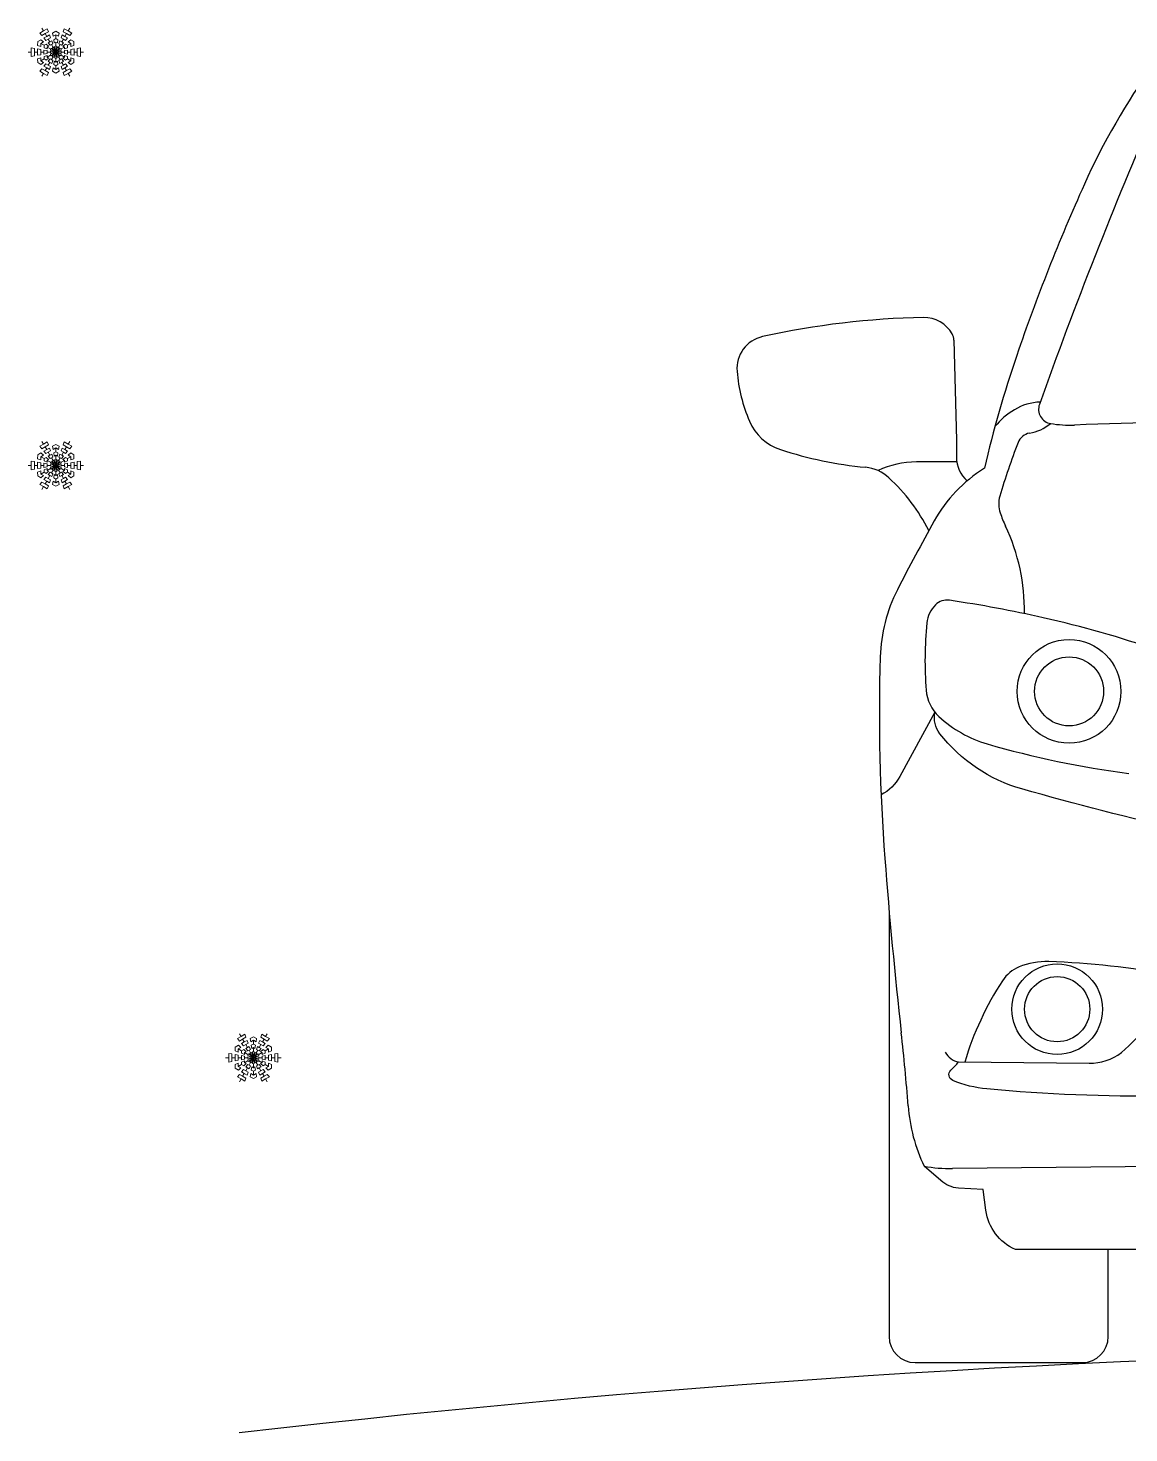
# Model space of a CAD drawing. Header units: millimetres. Extents: x 7 to 784, y -168 to 358.
# Drawn here: x 327.32 to 351.99, y 94.12 to 125.61 of the extents above; entities that cross this region are included whole.
import ezdxf

# ---------------------------------------------------------------- set-up
doc = ezdxf.new("R2010")
doc.units = ezdxf.units.MM
doc.layers.add('SnowBorder', color=145, linetype='Continuous')

msp = doc.modelspace()

# ---------------------------------------------------------------- linework, layer by layer
at = {"color": 0}
for p, q in [((348.07019, 118.61855), (348.1275, 116.37073)), ((348.1275, 116.37073), (348.12755, 115.99385)), ((348.13514, 115.89008), (347.22924, 115.88679)), ((353.48183, 100.0974), (348.04261, 100.04571))]:
    msp.add_line(p, q, dxfattribs=at)
for points in [[(356.9094, 106.90155, -0.02753937), (349.59509, 108.55407, -0.15918708), (347.75532, 109.79388, -0.22278612), (347.64619, 110.27362), (346.85939, 108.8362, -0.14585269), (346.43866, 108.41974)], [(346.61836, 105.83071), (346.61836, 96.27967, 0.41421356), (347.20186, 95.69617), (350.94726, 95.69617, 0.41421356), (351.53076, 96.27967), (351.53076, 98.23112)], [(362.61159, 105.18899), (362.61003, 104.32757, -0.00627363), (358.48475, 104.5115, 0.05663012), (357.61993, 104.46298, 0.11400466), (356.89591, 104.16011, 0.01689855), (356.31863, 103.61274), (354.676, 101.97855, -0.17153921), (354.19452, 101.75008, -0.02269172), (352.79975, 101.66923, -0.02624577), (348.8093, 101.82874, -0.07764713), (348.04344, 102.02219, -0.54240736), (348.00334, 102.24981, 0.03479018), (348.17491, 102.43396)], [(347.87631, 102.65287, 0.21904954), (348.17491, 102.43396), (351.09934, 102.40576, 0.16585275), (351.82672, 102.64606, 0.07935101), (352.98091, 104.03978, 0.16783138), (353.03207, 104.29123, 0.32392843), (352.94827, 104.3797, 0.03802437), (350.19742, 104.68324, 0.1053767), (349.53213, 104.56487, 0.15338426), (349.15882, 104.25647, 0.07090286), (348.31271, 102.43264, 1.34591526)], [(384.27457, 100.09729), (383.89895, 99.77567, -0.1475006), (383.5062, 99.60254), (382.95168, 99.57551), (382.88934, 99.10934, -0.26271278), (382.2262, 98.23112), (376.89786, 98.23112, -0.41421356), (376.70336, 98.42562), (376.70336, 99.02598), (365.83826, 99.02598), (354.97315, 99.02598), (354.97315, 98.42562, -0.41421356), (354.77865, 98.23112), (349.45031, 98.23112, -0.26271278), (348.78717, 99.10934), (348.72483, 99.57551), (348.17031, 99.60254, -0.1475006), (347.77756, 99.77567), (347.40194, 100.09729)]]:
    msp.add_lwpolyline(points, format="xyb", dxfattribs=at)
for centre, radius in [((350.6526, 110.74215), 1.16215), ((350.6526, 110.74215), 0.77355), ((350.38571, 103.61767), 1.01569), ((350.38571, 103.61767), 0.73163)]:
    msp.add_circle(centre, radius, dxfattribs=at)
for centre, radius, start, end in [((365.11122, 115.74981), 15.48273, 144.326167, 155.745235), ((452.9544, 80.47901), 109.31001, 156.6555754, 160.3849526), ((390.8217, 104.16551), 43.68246, 155.745235, 161.159336), ((347.72172, 100.86744), 18.25782, 91.036957, 102.455223), ((347.40434, 118.40196), 0.72044, 29.203454, 91.036957), ((347.77854, 118.61112), 0.29175, 1.460418, 29.203454), ((343.94256, 117.97743), 0.73545, 102.455223, 184.813441), ((374.86566, 109.61003), 26.82311, 161.159336, 166.783894), ((346.78971, 118.21718), 3.59268, 184.813441, 203.277007), ((350.03564, 116.05174), 1.17464, 91.43755, 121.219842), ((350.29239, 117.06569), 0.32344, 160.384953, 260.740028), ((350.32493, 115.57444), 1.73276, 121.219842, 140.325188), ((362.10671, -206.57687), 323.48793, 90.5252102, 92.0073728), ((344.53655, 117.24789), 1.13987, 203.277007, 251.850596), ((349.82405, 116.19802), 0.33752, 100.152142, 158.821633), ((349.57789, 117.57269), 1.05901, 280.152142, 308.721927), ((350.67987, 119.44227), 2.73141, 260.740028, 272.007373), ((363.86377, 110.75847), 15.39417, 158.821633, 163.54938), ((346.93961, 124.57865), 8.85445, 251.850596, 264.492425), ((348.84164, 115.99394), 0.71409, 180.006942, 228.293538), ((346.00352, 114.87044), 0.89879, 47.153659, 84.492425), ((347.23652, 113.88433), 2.00247, 90.208364, 115.589196), ((350.4725, 112.97704), 3.25642, 121.873228, 150.861722), ((343.72567, 112.41457), 4.2484, 27.061978, 47.153659), ((349.69434, 114.94237), 0.61994, 163.54938, 198.864279), ((351.71562, 115.633), 2.75596, 198.864279, 205.436563), ((388.58907, 91.72826), 46.89566, 150.861722, 153.004221), ((345.26831, 112.56655), 4.38344, 358.929013, 25.436563), ((349.95237, 111.41106), 3.53431, 153.004221, 178.262706), ((347.91647, 112.42037), 0.36749, 81.710156, 134.572694), ((344.06268, 85.97075), 27.09639, 77.181552, 81.710156), ((348.12414, 112.20958), 0.66339, 134.572694, 174.339723), ((355.89073, 111.43981), 8.46803, 174.339723, 184.549846), ((344.35365, 87.24955), 25.78491, 71.239727, 77.181552), ((388.91895, 110.22917), 42.51881, 178.262706, 184.361634), ((348.34872, 110.83964), 0.90218, 184.549846, 227.121462), ((349.5696, 112.15445), 2.69641, 227.121462, 253.755572), ((354.66216, 129.63256), 20.90131, 253.755572, 262.664812), ((456.15581, 115.35748), 109.95096, 184.3616344, 186.4058223), ((302.92226, 98.15381), 44.2453, 4.270794, 6.405822), ((350.85679, 101.73346), 3.8227, 184.270794, 205.341577), ((347.98694, 103.35895), 3.31371, 259.83166, 270.962616)]:
    msp.add_arc(centre, radius, start, end, dxfattribs=at)
msp.add_arc((364.87612, -189.89374), 285.90388, 84.4878241, 96.5934455)
at = {"layer": 'SnowBorder', "lineweight": 0}
for p, q in [((327.606, 125.35028), (327.5326, 125.30766)), ((327.66443, 125.54903), (327.58026, 125.50043)), ((327.58026, 125.50043), (327.62651, 125.44631)), ((327.66212, 125.30244), (327.606, 125.35028)), ((327.62651, 125.44631), (327.69943, 125.48841)), ((327.6287, 125.61092), (327.66443, 125.54903)), ((327.6287, 125.61092), (327.66443, 125.54903)), ((327.66443, 125.54903), (327.74861, 125.59763)), ((327.73553, 125.42588), (327.67403, 125.39037)), ((327.67403, 125.39037), (327.71888, 125.33575)), ((327.77235, 125.53051), (327.69943, 125.48841)), ((327.69943, 125.48841), (327.73553, 125.42588)), ((327.69943, 125.48841), (327.73553, 125.42588)), ((327.71888, 125.33575), (327.7704, 125.36549)), ((327.73553, 125.42588), (327.79704, 125.46139)), ((327.74861, 125.59763), (327.77235, 125.53051)), ((327.82192, 125.39524), (327.7704, 125.36549)), ((327.7704, 125.36549), (327.80681, 125.30243)), ((327.7704, 125.36549), (327.80681, 125.30243)), ((327.79704, 125.46139), (327.82192, 125.39524)), ((327.86577, 125.50025), (327.93939, 125.54251)), ((327.87914, 125.42774), (327.86577, 125.50025)), ((327.93939, 125.46252), (327.87914, 125.42774)), ((327.89217, 125.35107), (327.93939, 125.37869)), ((327.9052, 125.27836), (327.89217, 125.35107)), ((328.013, 125.50025), (327.93939, 125.54251)), ((327.93939, 125.37869), (327.93939, 125.46252)), ((327.93939, 125.37869), (327.93939, 125.46252)), ((327.93939, 125.46252), (327.99963, 125.42774)), ((327.98661, 125.35107), (327.93939, 125.37869)), ((327.97358, 125.27836), (327.98661, 125.35107)), ((327.99963, 125.42774), (328.013, 125.50025)), ((328.08173, 125.46139), (328.05685, 125.39524)), ((328.05685, 125.39524), (328.10837, 125.36549)), ((328.10837, 125.36549), (328.07196, 125.30243)), ((328.10837, 125.36549), (328.07196, 125.30243)), ((328.14324, 125.42588), (328.08173, 125.46139)), ((328.13016, 125.59763), (328.10643, 125.53051)), ((328.10643, 125.53051), (328.17934, 125.48841)), ((328.15989, 125.33575), (328.10837, 125.36549)), ((328.21434, 125.54903), (328.13016, 125.59763)), ((328.17934, 125.48841), (328.14324, 125.42588)), ((328.17934, 125.48841), (328.14324, 125.42588)), ((328.14324, 125.42588), (328.20474, 125.39037)), ((328.20474, 125.39037), (328.15989, 125.33575)), ((328.25226, 125.44631), (328.17934, 125.48841)), ((328.25007, 125.61092), (328.21434, 125.54903)), ((328.25007, 125.61092), (328.21434, 125.54903)), ((328.21434, 125.54903), (328.29851, 125.50043)), ((328.21665, 125.30244), (328.27277, 125.35028)), ((328.29851, 125.50043), (328.25226, 125.44631)), ((328.27277, 125.35028), (328.34617, 125.30766)), ((327.31801, 125.0728), (327.38948, 125.0728)), ((327.31801, 125.0728), (327.38948, 125.0728)), ((327.38948, 125.0728), (327.38948, 125.17)), ((327.38948, 125.17), (327.45948, 125.15699)), ((327.38948, 125.0728), (327.38948, 124.9756)), ((327.45948, 125.15699), (327.45948, 125.0728)), ((327.45948, 124.9886), (327.45948, 125.0728)), ((327.45948, 125.0728), (327.53168, 125.0728)), ((327.45948, 125.0728), (327.53168, 125.0728)), ((327.53168, 125.0728), (327.53168, 125.14382)), ((327.53168, 125.14382), (327.60141, 125.13229)), ((327.53168, 125.0728), (327.53168, 125.00178)), ((327.53239, 125.22278), (327.5326, 125.30766)), ((327.60188, 125.19809), (327.53239, 125.22278)), ((327.60141, 125.13229), (327.60141, 125.0728)), ((327.60141, 125.01331), (327.60141, 125.0728)), ((327.60141, 125.0728), (327.67423, 125.0728)), ((327.60141, 125.0728), (327.67423, 125.0728)), ((327.60188, 125.26766), (327.66212, 125.30244)), ((327.67448, 125.22574), (327.60188, 125.26766)), ((327.60188, 125.26766), (327.60188, 125.19809)), ((327.67448, 125.22574), (327.60188, 125.26766)), ((327.67423, 125.0728), (327.67423, 125.11877)), ((327.67423, 125.11877), (327.74412, 125.10723)), ((327.67423, 125.0728), (327.67423, 125.02683)), ((327.67423, 125.02683), (327.74412, 125.03837)), ((327.72201, 125.25283), (327.67448, 125.22574)), ((327.67479, 125.17104), (327.67448, 125.22574)), ((327.74427, 125.14597), (327.67479, 125.17104)), ((327.77846, 125.20519), (327.72201, 125.25283)), ((327.74412, 125.10723), (327.74412, 125.0728)), ((327.74412, 125.03837), (327.74412, 125.0728)), ((327.74412, 125.0728), (327.8166, 125.0728)), ((327.74412, 125.0728), (327.8166, 125.0728)), ((327.74427, 125.18545), (327.77846, 125.20519)), ((327.81698, 125.14347), (327.74427, 125.18545)), ((327.74427, 125.18545), (327.74427, 125.14597)), ((327.81698, 125.14347), (327.74427, 125.18545)), ((327.80681, 125.30243), (327.767, 125.27944)), ((327.767, 125.27944), (327.81193, 125.22469)), ((327.80681, 125.30243), (327.84662, 125.32541)), ((327.81193, 125.22469), (327.84175, 125.24191)), ((327.8166, 125.0728), (327.81647, 125.0942)), ((327.81647, 125.0942), (327.88637, 125.0821)), ((327.8166, 125.0728), (327.81647, 125.0514)), ((327.81647, 125.0514), (327.88637, 125.06349)), ((327.81685, 125.11885), (327.81698, 125.14347)), ((327.88714, 125.09271), (327.81685, 125.11885)), ((327.88714, 125.05288), (327.81685, 125.02675)), ((327.81685, 125.02675), (327.81698, 125.00213)), ((327.83824, 125.15589), (327.81698, 125.14347)), ((327.89602, 125.10808), (327.83824, 125.15589)), ((327.89602, 125.03751), (327.83824, 124.9897)), ((327.87157, 125.25912), (327.84175, 125.24191)), ((327.84175, 125.24191), (327.87799, 125.17914)), ((327.84175, 125.24191), (327.87799, 125.17914)), ((327.84662, 125.32541), (327.87157, 125.25912)), ((327.87799, 125.17914), (327.8594, 125.16855)), ((327.8594, 125.16855), (327.90482, 125.11406)), ((327.8594, 124.97705), (327.90482, 125.03154)), ((327.87799, 125.17914), (327.89646, 125.18995)), ((327.88637, 125.0821), (327.88637, 125.0728)), ((327.88637, 125.06349), (327.88637, 125.0728)), ((327.88637, 125.0728), (327.93939, 125.0728)), ((327.88637, 125.0728), (327.93939, 125.0728)), ((327.88688, 125.10311), (327.89602, 125.10808)), ((327.88688, 125.10311), (327.88714, 125.09271)), ((327.93939, 125.0728), (327.88688, 125.10311)), ((327.93939, 125.0728), (327.88688, 125.10311)), ((327.93939, 125.0728), (327.88688, 125.04248)), ((327.93939, 125.0728), (327.88688, 125.04248)), ((327.88688, 125.04248), (327.88714, 125.05288)), ((327.88688, 125.04248), (327.89602, 125.03751)), ((327.89646, 125.18995), (327.92094, 125.12336)), ((327.90482, 125.11406), (327.91288, 125.11871)), ((327.90482, 125.03154), (327.91288, 125.02689)), ((327.93939, 125.2981), (327.9052, 125.27836)), ((327.92094, 125.12336), (327.91288, 125.11871)), ((327.91288, 125.11871), (327.93939, 125.0728)), ((327.91288, 125.11871), (327.93939, 125.0728)), ((327.91288, 125.02689), (327.93939, 125.0728)), ((327.91288, 125.02689), (327.93939, 125.0728)), ((327.92094, 125.02224), (327.91288, 125.02689)), ((327.918, 125.20194), (327.93939, 125.21414)), ((327.93051, 125.128), (327.918, 125.20194)), ((327.93939, 125.13343), (327.93051, 125.128)), ((327.93939, 125.21414), (327.93939, 125.2981)), ((327.93939, 125.21414), (327.93939, 125.2981)), ((327.93939, 125.2981), (327.97358, 125.27836)), ((327.96077, 125.20194), (327.93939, 125.21414)), ((327.93939, 125.0728), (327.93939, 125.13343)), ((327.93939, 125.13343), (327.94826, 125.128)), ((327.93939, 125.0728), (327.93939, 125.13343)), ((327.96589, 125.11871), (327.93939, 125.0728)), ((327.96589, 125.11871), (327.93939, 125.0728)), ((327.93939, 125.0728), (327.99189, 125.10311)), ((327.93939, 125.0728), (327.99189, 125.10311)), ((327.9924, 125.0728), (327.93939, 125.0728)), ((327.96589, 125.02689), (327.93939, 125.0728)), ((327.93939, 125.0728), (327.93939, 125.01217)), ((327.93939, 125.0728), (327.93939, 125.01217)), ((327.9924, 125.0728), (327.93939, 125.0728)), ((327.93939, 125.0728), (327.99189, 125.04248)), ((327.96589, 125.02689), (327.93939, 125.0728)), ((327.93939, 125.0728), (327.99189, 125.04248)), ((327.94826, 125.128), (327.96077, 125.20194)), ((327.98231, 125.18995), (327.95783, 125.12336)), ((327.95783, 125.12336), (327.96589, 125.11871)), ((327.95783, 125.02224), (327.96589, 125.02689)), ((327.97395, 125.11406), (327.96589, 125.11871)), ((327.97395, 125.03154), (327.96589, 125.02689)), ((328.01937, 125.16855), (327.97395, 125.11406)), ((328.01937, 124.97705), (327.97395, 125.03154)), ((328.00078, 125.17914), (327.98231, 125.18995)), ((327.98275, 125.10808), (328.04053, 125.15589)), ((327.99189, 125.10311), (327.98275, 125.10808)), ((327.99189, 125.04248), (327.98275, 125.03751)), ((327.98275, 125.03751), (328.04053, 124.9897)), ((327.99163, 125.09271), (328.06192, 125.11885)), ((327.99189, 125.10311), (327.99163, 125.09271)), ((327.99189, 125.04248), (327.99163, 125.05288)), ((327.99163, 125.05288), (328.06192, 125.02675)), ((328.0623, 125.0942), (327.9924, 125.0821)), ((327.9924, 125.0821), (327.9924, 125.0728)), ((327.9924, 125.06349), (327.9924, 125.0728)), ((328.0623, 125.0514), (327.9924, 125.06349)), ((328.03702, 125.24191), (328.00078, 125.17914)), ((328.03702, 125.24191), (328.00078, 125.17914)), ((328.00078, 125.17914), (328.01937, 125.16855)), ((328.03215, 125.32541), (328.0072, 125.25912)), ((328.0072, 125.25912), (328.03702, 125.24191)), ((328.07196, 125.30243), (328.03215, 125.32541)), ((328.06684, 125.22469), (328.03702, 125.24191)), ((328.04053, 125.15589), (328.06179, 125.14347)), ((328.06179, 125.14347), (328.1345, 125.18545)), ((328.06179, 125.14347), (328.1345, 125.18545)), ((328.06192, 125.11885), (328.06179, 125.14347)), ((328.06192, 125.02675), (328.06179, 125.00213)), ((328.06218, 125.0728), (328.0623, 125.0942)), ((328.13465, 125.0728), (328.06218, 125.0728)), ((328.13465, 125.0728), (328.06218, 125.0728)), ((328.06218, 125.0728), (328.0623, 125.0514)), ((328.11177, 125.27944), (328.06684, 125.22469)), ((328.07196, 125.30243), (328.11177, 125.27944)), ((328.10031, 125.20519), (328.15676, 125.25283)), ((328.1345, 125.18545), (328.10031, 125.20519)), ((328.1345, 125.18545), (328.1345, 125.14597)), ((328.1345, 125.14597), (328.20398, 125.17104)), ((328.20454, 125.11877), (328.13465, 125.10723)), ((328.13465, 125.10723), (328.13465, 125.0728)), ((328.13465, 125.03837), (328.13465, 125.0728)), ((328.20454, 125.02683), (328.13465, 125.03837)), ((328.15676, 125.25283), (328.20429, 125.22574)), ((328.20398, 125.17104), (328.20429, 125.22574)), ((328.20429, 125.22574), (328.27689, 125.26766)), ((328.20429, 125.22574), (328.27689, 125.26766)), ((328.20454, 125.0728), (328.20454, 125.11877)), ((328.27736, 125.0728), (328.20454, 125.0728)), ((328.27736, 125.0728), (328.20454, 125.0728)), ((328.20454, 125.0728), (328.20454, 125.02683)), ((328.27689, 125.26766), (328.21665, 125.30244)), ((328.27689, 125.26766), (328.27689, 125.19809)), ((328.27689, 125.19809), (328.34638, 125.22278)), ((328.34709, 125.14382), (328.27736, 125.13229)), ((328.27736, 125.13229), (328.27736, 125.0728)), ((328.27736, 125.01331), (328.27736, 125.0728)), ((328.34638, 125.22278), (328.34617, 125.30766)), ((328.34709, 125.0728), (328.34709, 125.14382)), ((328.4193, 125.0728), (328.34709, 125.0728)), ((328.4193, 125.0728), (328.34709, 125.0728)), ((328.34709, 125.0728), (328.34709, 125.00178)), ((328.48929, 125.17), (328.4193, 125.15699)), ((328.4193, 125.15699), (328.4193, 125.0728)), ((328.4193, 124.9886), (328.4193, 125.0728)), ((328.48929, 125.0728), (328.48929, 125.17)), ((328.56076, 125.0728), (328.48929, 125.0728)), ((328.56076, 125.0728), (328.48929, 125.0728)), ((328.48929, 125.0728), (328.48929, 124.9756)), ((327.38948, 124.9756), (327.45948, 124.9886)), ((327.53168, 125.00178), (327.60141, 125.01331)), ((327.60188, 124.9475), (327.53239, 124.92282)), ((327.53239, 124.92282), (327.5326, 124.83794)), ((327.606, 124.79532), (327.5326, 124.83794)), ((327.60188, 124.87794), (327.60188, 124.9475)), ((327.67448, 124.91985), (327.60188, 124.87794)), ((327.67448, 124.91985), (327.60188, 124.87794)), ((327.60188, 124.87794), (327.66212, 124.84316)), ((327.66212, 124.84316), (327.606, 124.79532)), ((327.67403, 124.75523), (327.71888, 124.80985)), ((327.73553, 124.71972), (327.67403, 124.75523)), ((327.67479, 124.97456), (327.67448, 124.91985)), ((327.72201, 124.89277), (327.67448, 124.91985)), ((327.74427, 124.99963), (327.67479, 124.97456)), ((327.69943, 124.65718), (327.73553, 124.71972)), ((327.69943, 124.65718), (327.73553, 124.71972)), ((327.71888, 124.80985), (327.7704, 124.7801)), ((327.77846, 124.94041), (327.72201, 124.89277)), ((327.73553, 124.71972), (327.79704, 124.68421)), ((327.81698, 125.00213), (327.74427, 124.96015)), ((327.81698, 125.00213), (327.74427, 124.96015)), ((327.74427, 124.96015), (327.74427, 124.99963)), ((327.74427, 124.96015), (327.77846, 124.94041)), ((327.767, 124.86615), (327.81193, 124.92091)), ((327.80681, 124.84317), (327.767, 124.86615)), ((327.7704, 124.7801), (327.80681, 124.84317)), ((327.7704, 124.7801), (327.80681, 124.84317)), ((327.82192, 124.75036), (327.7704, 124.7801)), ((327.79704, 124.68421), (327.82192, 124.75036)), ((327.80681, 124.84317), (327.84662, 124.82018)), ((327.81193, 124.92091), (327.84175, 124.90369)), ((327.83824, 124.9897), (327.81698, 125.00213)), ((327.84175, 124.90369), (327.87799, 124.96646)), ((327.84175, 124.90369), (327.87799, 124.96646)), ((327.87157, 124.88648), (327.84175, 124.90369)), ((327.84662, 124.82018), (327.87157, 124.88648)), ((327.87799, 124.96646), (327.8594, 124.97705)), ((327.87914, 124.71786), (327.86577, 124.64534)), ((327.87799, 124.96646), (327.89646, 124.95565)), ((327.93939, 124.68308), (327.87914, 124.71786)), ((327.9052, 124.86724), (327.89217, 124.79453)), ((327.89217, 124.79453), (327.93939, 124.76691)), ((327.89646, 124.95565), (327.92094, 125.02224)), ((327.93939, 124.8475), (327.9052, 124.86724)), ((327.93051, 125.0176), (327.918, 124.94365)), ((327.918, 124.94365), (327.93939, 124.93146)), ((327.93939, 125.01217), (327.93051, 125.0176)), ((327.93939, 125.01217), (327.94826, 125.0176)), ((327.96077, 124.94365), (327.93939, 124.93146)), ((327.93939, 124.93146), (327.93939, 124.8475)), ((327.93939, 124.93146), (327.93939, 124.8475)), ((327.93939, 124.8475), (327.97358, 124.86724)), ((327.98661, 124.79453), (327.93939, 124.76691)), ((327.93939, 124.76691), (327.93939, 124.68308)), ((327.93939, 124.76691), (327.93939, 124.68308)), ((327.93939, 124.68308), (327.99963, 124.71786)), ((327.94826, 125.0176), (327.96077, 124.94365)), ((327.98231, 124.95565), (327.95783, 125.02224)), ((327.97358, 124.86724), (327.98661, 124.79453)), ((328.00078, 124.96646), (327.98231, 124.95565)), ((327.99963, 124.71786), (328.013, 124.64534)), ((328.00078, 124.96646), (328.01937, 124.97705)), ((328.03702, 124.90369), (328.00078, 124.96646)), ((328.03702, 124.90369), (328.00078, 124.96646)), ((328.0072, 124.88648), (328.03702, 124.90369)), ((328.03215, 124.82018), (328.0072, 124.88648)), ((328.07196, 124.84317), (328.03215, 124.82018)), ((328.06684, 124.92091), (328.03702, 124.90369)), ((328.04053, 124.9897), (328.06179, 125.00213)), ((328.05685, 124.75036), (328.10837, 124.7801)), ((328.08173, 124.68421), (328.05685, 124.75036)), ((328.06179, 125.00213), (328.1345, 124.96015)), ((328.06179, 125.00213), (328.1345, 124.96015)), ((328.11177, 124.86615), (328.06684, 124.92091)), ((328.07196, 124.84317), (328.11177, 124.86615)), ((328.10837, 124.7801), (328.07196, 124.84317)), ((328.10837, 124.7801), (328.07196, 124.84317)), ((328.14324, 124.71972), (328.08173, 124.68421)), ((328.1345, 124.96015), (328.10031, 124.94041)), ((328.10031, 124.94041), (328.15676, 124.89277)), ((328.15989, 124.80985), (328.10837, 124.7801)), ((328.1345, 124.96015), (328.1345, 124.99963)), ((328.1345, 124.99963), (328.20398, 124.97456)), ((328.14324, 124.71972), (328.20474, 124.75523)), ((328.17934, 124.65718), (328.14324, 124.71972)), ((328.17934, 124.65718), (328.14324, 124.71972)), ((328.15676, 124.89277), (328.20429, 124.91985)), ((328.20474, 124.75523), (328.15989, 124.80985)), ((328.20398, 124.97456), (328.20429, 124.91985)), ((328.20429, 124.91985), (328.27689, 124.87794)), ((328.20429, 124.91985), (328.27689, 124.87794)), ((328.27689, 124.87794), (328.21665, 124.84316)), ((328.21665, 124.84316), (328.27277, 124.79532)), ((328.27277, 124.79532), (328.34617, 124.83794)), ((328.27689, 124.87794), (328.27689, 124.9475)), ((328.27689, 124.9475), (328.34638, 124.92282)), ((328.34709, 125.00178), (328.27736, 125.01331)), ((328.34638, 124.92282), (328.34617, 124.83794)), ((328.48929, 124.9756), (328.4193, 124.9886)), ((327.58026, 124.64517), (327.62651, 124.69928)), ((327.66443, 124.59657), (327.58026, 124.64517)), ((327.62651, 124.69928), (327.69943, 124.65718)), ((327.6287, 124.53467), (327.66443, 124.59657)), ((327.6287, 124.53467), (327.66443, 124.59657)), ((327.66443, 124.59657), (327.74861, 124.54797)), ((327.77235, 124.61509), (327.69943, 124.65718)), ((327.74861, 124.54797), (327.77235, 124.61509)), ((327.86577, 124.64534), (327.93939, 124.60308)), ((328.013, 124.64534), (327.93939, 124.60308)), ((328.10643, 124.61509), (328.17934, 124.65718)), ((328.13016, 124.54797), (328.10643, 124.61509)), ((328.21434, 124.59657), (328.13016, 124.54797)), ((328.25226, 124.69928), (328.17934, 124.65718)), ((328.21434, 124.59657), (328.29851, 124.64517)), ((328.25007, 124.53467), (328.21434, 124.59657)), ((328.25007, 124.53467), (328.21434, 124.59657)), ((328.29851, 124.64517), (328.25226, 124.69928)), ((327.66443, 116.2846), (327.58026, 116.236)), ((327.58026, 116.236), (327.62651, 116.18188)), ((327.62651, 116.18188), (327.69943, 116.22398)), ((327.6287, 116.34649), (327.66443, 116.2846)), ((327.6287, 116.34649), (327.66443, 116.2846)), ((327.66443, 116.2846), (327.74861, 116.3332)), ((327.77235, 116.26608), (327.69943, 116.22398)), ((327.69943, 116.22398), (327.73553, 116.16145)), ((327.69943, 116.22398), (327.73553, 116.16145)), ((327.74861, 116.3332), (327.77235, 116.26608)), ((327.86577, 116.23582), (327.93939, 116.27808)), ((327.87914, 116.16331), (327.86577, 116.23582)), ((328.013, 116.23582), (327.93939, 116.27808)), ((327.99963, 116.16331), (328.013, 116.23582)), ((328.13016, 116.3332), (328.10643, 116.26608)), ((328.10643, 116.26608), (328.17934, 116.22398)), ((328.21434, 116.2846), (328.13016, 116.3332)), ((328.17934, 116.22398), (328.14324, 116.16145)), ((328.17934, 116.22398), (328.14324, 116.16145)), ((328.25226, 116.18188), (328.17934, 116.22398)), ((328.25007, 116.34649), (328.21434, 116.2846)), ((328.25007, 116.34649), (328.21434, 116.2846)), ((328.21434, 116.2846), (328.29851, 116.236)), ((328.29851, 116.236), (328.25226, 116.18188)), ((327.38948, 115.80837), (327.38948, 115.90557)), ((327.38948, 115.90557), (327.45948, 115.89256)), ((327.45948, 115.89256), (327.45948, 115.80837)), ((327.53239, 115.95835), (327.5326, 116.04323)), ((327.60188, 115.93366), (327.53239, 115.95835)), ((327.606, 116.08584), (327.5326, 116.04323)), ((327.60188, 116.00323), (327.66212, 116.03801)), ((327.67448, 115.96131), (327.60188, 116.00323)), ((327.60188, 116.00323), (327.60188, 115.93366)), ((327.67448, 115.96131), (327.60188, 116.00323)), ((327.66212, 116.03801), (327.606, 116.08584)), ((327.73553, 116.16145), (327.67403, 116.12594)), ((327.67403, 116.12594), (327.71888, 116.07132)), ((327.72201, 115.9884), (327.67448, 115.96131)), ((327.67479, 115.90661), (327.67448, 115.96131)), ((327.74427, 115.88154), (327.67479, 115.90661)), ((327.71888, 116.07132), (327.7704, 116.10106)), ((327.77846, 115.94076), (327.72201, 115.9884)), ((327.73553, 116.16145), (327.79704, 116.19696)), ((327.74427, 115.92102), (327.77846, 115.94076)), ((327.81698, 115.87904), (327.74427, 115.92102)), ((327.74427, 115.92102), (327.74427, 115.88154)), ((327.81698, 115.87904), (327.74427, 115.92102)), ((327.80681, 116.038), (327.767, 116.01501)), ((327.767, 116.01501), (327.81193, 115.96026)), ((327.82192, 116.13081), (327.7704, 116.10106)), ((327.7704, 116.10106), (327.80681, 116.038)), ((327.7704, 116.10106), (327.80681, 116.038)), ((327.79704, 116.19696), (327.82192, 116.13081)), ((327.80681, 116.038), (327.84662, 116.06098)), ((327.81193, 115.96026), (327.84175, 115.97747)), ((327.83824, 115.89146), (327.81698, 115.87904)), ((327.89602, 115.84365), (327.83824, 115.89146)), ((327.87157, 115.99469), (327.84175, 115.97747)), ((327.84175, 115.97747), (327.87799, 115.91471)), ((327.84175, 115.97747), (327.87799, 115.91471)), ((327.84662, 116.06098), (327.87157, 115.99469)), ((327.87799, 115.91471), (327.8594, 115.90412)), ((327.8594, 115.90412), (327.90482, 115.84962)), ((327.87799, 115.91471), (327.89646, 115.92551)), ((327.93939, 116.19809), (327.87914, 116.16331)), ((327.89217, 116.08664), (327.93939, 116.11426)), ((327.9052, 116.01393), (327.89217, 116.08664)), ((327.89646, 115.92551), (327.92094, 115.85893)), ((327.93939, 116.03366), (327.9052, 116.01393)), ((327.918, 115.93751), (327.93939, 115.94971)), ((327.93051, 115.86357), (327.918, 115.93751)), ((327.93939, 116.11426), (327.93939, 116.19809)), ((327.93939, 116.11426), (327.93939, 116.19809)), ((327.93939, 116.19809), (327.99963, 116.16331)), ((327.98661, 116.08664), (327.93939, 116.11426)), ((327.93939, 115.94971), (327.93939, 116.03366)), ((327.93939, 115.94971), (327.93939, 116.03366)), ((327.93939, 116.03366), (327.97358, 116.01393)), ((327.96077, 115.93751), (327.93939, 115.94971)), ((327.94826, 115.86357), (327.96077, 115.93751)), ((327.98231, 115.92551), (327.95783, 115.85893)), ((327.97358, 116.01393), (327.98661, 116.08664)), ((328.01937, 115.90412), (327.97395, 115.84962)), ((328.00078, 115.91471), (327.98231, 115.92551)), ((327.98275, 115.84365), (328.04053, 115.89146)), ((328.03702, 115.97747), (328.00078, 115.91471)), ((328.03702, 115.97747), (328.00078, 115.91471)), ((328.00078, 115.91471), (328.01937, 115.90412)), ((328.03215, 116.06098), (328.0072, 115.99469)), ((328.0072, 115.99469), (328.03702, 115.97747)), ((328.07196, 116.038), (328.03215, 116.06098)), ((328.06684, 115.96026), (328.03702, 115.97747)), ((328.04053, 115.89146), (328.06179, 115.87904)), ((328.08173, 116.19696), (328.05685, 116.13081)), ((328.05685, 116.13081), (328.10837, 116.10106)), ((328.06179, 115.87904), (328.1345, 115.92102)), ((328.06179, 115.87904), (328.1345, 115.92102)), ((328.11177, 116.01501), (328.06684, 115.96026)), ((328.10837, 116.10106), (328.07196, 116.038)), ((328.10837, 116.10106), (328.07196, 116.038)), ((328.07196, 116.038), (328.11177, 116.01501)), ((328.14324, 116.16145), (328.08173, 116.19696)), ((328.10031, 115.94076), (328.15676, 115.9884)), ((328.1345, 115.92102), (328.10031, 115.94076)), ((328.15989, 116.07132), (328.10837, 116.10106)), ((328.1345, 115.92102), (328.1345, 115.88154)), ((328.1345, 115.88154), (328.20398, 115.90661)), ((328.14324, 116.16145), (328.20474, 116.12594)), ((328.15676, 115.9884), (328.20429, 115.96131)), ((328.20474, 116.12594), (328.15989, 116.07132)), ((328.20398, 115.90661), (328.20429, 115.96131)), ((328.20429, 115.96131), (328.27689, 116.00323)), ((328.20429, 115.96131), (328.27689, 116.00323)), ((328.21665, 116.03801), (328.27277, 116.08584)), ((328.27689, 116.00323), (328.21665, 116.03801)), ((328.27277, 116.08584), (328.34617, 116.04323)), ((328.27689, 116.00323), (328.27689, 115.93366)), ((328.27689, 115.93366), (328.34638, 115.95835)), ((328.34638, 115.95835), (328.34617, 116.04323)), ((328.48929, 115.90557), (328.4193, 115.89256)), ((328.4193, 115.89256), (328.4193, 115.80837)), ((328.48929, 115.80837), (328.48929, 115.90557)), ((327.31801, 115.80837), (327.38948, 115.80837)), ((327.31801, 115.80837), (327.38948, 115.80837)), ((327.38948, 115.80837), (327.38948, 115.71117)), ((327.38948, 115.71117), (327.45948, 115.72417)), ((327.45948, 115.72417), (327.45948, 115.80837)), ((327.45948, 115.80837), (327.53168, 115.80837)), ((327.45948, 115.80837), (327.53168, 115.80837)), ((327.53168, 115.80837), (327.53168, 115.87939)), ((327.53168, 115.87939), (327.60141, 115.86786)), ((327.53168, 115.80837), (327.53168, 115.73735)), ((327.53168, 115.73735), (327.60141, 115.74888)), ((327.60188, 115.68307), (327.53239, 115.65839)), ((327.53239, 115.65839), (327.5326, 115.57351)), ((327.60141, 115.86786), (327.60141, 115.80837)), ((327.60141, 115.74888), (327.60141, 115.80837)), ((327.60141, 115.80837), (327.67423, 115.80837)), ((327.60141, 115.80837), (327.67423, 115.80837)), ((327.60188, 115.61351), (327.60188, 115.68307)), ((327.67448, 115.65542), (327.60188, 115.61351)), ((327.67448, 115.65542), (327.60188, 115.61351)), ((327.60188, 115.61351), (327.66212, 115.57872)), ((327.66212, 115.57872), (327.606, 115.53089)), ((327.67423, 115.80837), (327.67423, 115.85434)), ((327.67423, 115.85434), (327.74412, 115.8428)), ((327.67423, 115.80837), (327.67423, 115.7624)), ((327.67423, 115.7624), (327.74412, 115.77394)), ((327.67479, 115.71013), (327.67448, 115.65542)), ((327.72201, 115.62834), (327.67448, 115.65542)), ((327.74427, 115.7352), (327.67479, 115.71013)), ((327.77846, 115.67598), (327.72201, 115.62834)), ((327.74412, 115.8428), (327.74412, 115.80837)), ((327.74412, 115.77394), (327.74412, 115.80837)), ((327.74412, 115.80837), (327.8166, 115.80837)), ((327.74412, 115.80837), (327.8166, 115.80837)), ((327.81698, 115.7377), (327.74427, 115.69572)), ((327.81698, 115.7377), (327.74427, 115.69572)), ((327.74427, 115.69572), (327.74427, 115.7352)), ((327.74427, 115.69572), (327.77846, 115.67598)), ((327.767, 115.60172), (327.81193, 115.65648)), ((327.80681, 115.57874), (327.767, 115.60172)), ((327.7704, 115.51567), (327.80681, 115.57874)), ((327.7704, 115.51567), (327.80681, 115.57874)), ((327.80681, 115.57874), (327.84662, 115.55575)), ((327.81193, 115.65648), (327.84175, 115.63926)), ((327.8166, 115.80837), (327.81647, 115.82977)), ((327.81647, 115.82977), (327.88637, 115.81767)), ((327.8166, 115.80837), (327.81647, 115.78697)), ((327.81647, 115.78697), (327.88637, 115.79906)), ((327.81685, 115.85442), (327.81698, 115.87904)), ((327.88714, 115.82828), (327.81685, 115.85442)), ((327.88714, 115.78845), (327.81685, 115.76232)), ((327.81685, 115.76232), (327.81698, 115.7377)), ((327.83824, 115.72527), (327.81698, 115.7377)), ((327.89602, 115.77308), (327.83824, 115.72527)), ((327.84175, 115.63926), (327.87799, 115.70203)), ((327.84175, 115.63926), (327.87799, 115.70203)), ((327.87157, 115.62204), (327.84175, 115.63926)), ((327.84662, 115.55575), (327.87157, 115.62204)), ((327.8594, 115.71262), (327.90482, 115.76711)), ((327.87799, 115.70203), (327.8594, 115.71262)), ((327.87799, 115.70203), (327.89646, 115.69122)), ((327.88637, 115.81767), (327.88637, 115.80837)), ((327.88637, 115.79906), (327.88637, 115.80837)), ((327.88637, 115.80837), (327.93939, 115.80837)), ((327.88637, 115.80837), (327.93939, 115.80837)), ((327.88688, 115.83868), (327.89602, 115.84365)), ((327.88688, 115.83868), (327.88714, 115.82828)), ((327.93939, 115.80837), (327.88688, 115.83868)), ((327.93939, 115.80837), (327.88688, 115.83868)), ((327.93939, 115.80837), (327.88688, 115.77805)), ((327.93939, 115.80837), (327.88688, 115.77805)), ((327.88688, 115.77805), (327.88714, 115.78845)), ((327.88688, 115.77805), (327.89602, 115.77308)), ((327.9052, 115.60281), (327.89217, 115.5301)), ((327.89646, 115.69122), (327.92094, 115.7578)), ((327.90482, 115.84962), (327.91288, 115.85428)), ((327.90482, 115.76711), (327.91288, 115.76246)), ((327.93939, 115.58307), (327.9052, 115.60281)), ((327.92094, 115.85893), (327.91288, 115.85428)), ((327.91288, 115.85428), (327.93939, 115.80837)), ((327.91288, 115.85428), (327.93939, 115.80837)), ((327.91288, 115.76246), (327.93939, 115.80837)), ((327.91288, 115.76246), (327.93939, 115.80837)), ((327.92094, 115.7578), (327.91288, 115.76246)), ((327.93051, 115.75317), (327.918, 115.67922)), ((327.918, 115.67922), (327.93939, 115.66703)), ((327.93939, 115.86899), (327.93051, 115.86357)), ((327.93939, 115.74774), (327.93051, 115.75317)), ((327.93939, 115.80837), (327.93939, 115.86899)), ((327.93939, 115.86899), (327.94826, 115.86357)), ((327.93939, 115.80837), (327.93939, 115.86899)), ((327.96589, 115.85428), (327.93939, 115.80837)), ((327.96589, 115.85428), (327.93939, 115.80837)), ((327.93939, 115.80837), (327.99189, 115.83868)), ((327.93939, 115.80837), (327.99189, 115.83868)), ((327.9924, 115.80837), (327.93939, 115.80837)), ((327.96589, 115.76246), (327.93939, 115.80837)), ((327.93939, 115.80837), (327.93939, 115.74774)), ((327.93939, 115.80837), (327.93939, 115.74774)), ((327.9924, 115.80837), (327.93939, 115.80837)), ((327.93939, 115.80837), (327.99189, 115.77805)), ((327.96589, 115.76246), (327.93939, 115.80837)), ((327.93939, 115.80837), (327.99189, 115.77805)), ((327.93939, 115.74774), (327.94826, 115.75317)), ((327.96077, 115.67922), (327.93939, 115.66703)), ((327.93939, 115.66703), (327.93939, 115.58307)), ((327.93939, 115.66703), (327.93939, 115.58307)), ((327.93939, 115.58307), (327.97358, 115.60281)), ((327.94826, 115.75317), (327.96077, 115.67922)), ((327.95783, 115.85893), (327.96589, 115.85428)), ((327.95783, 115.7578), (327.96589, 115.76246)), ((327.98231, 115.69122), (327.95783, 115.7578)), ((327.97395, 115.84962), (327.96589, 115.85428)), ((327.97395, 115.76711), (327.96589, 115.76246)), ((327.97358, 115.60281), (327.98661, 115.5301)), ((328.01937, 115.71262), (327.97395, 115.76711)), ((328.00078, 115.70203), (327.98231, 115.69122)), ((327.99189, 115.83868), (327.98275, 115.84365)), ((327.99189, 115.77805), (327.98275, 115.77308)), ((327.98275, 115.77308), (328.04053, 115.72527)), ((327.99163, 115.82828), (328.06192, 115.85442)), ((327.99189, 115.83868), (327.99163, 115.82828)), ((327.99189, 115.77805), (327.99163, 115.78845)), ((327.99163, 115.78845), (328.06192, 115.76232)), ((328.0623, 115.82977), (327.9924, 115.81767)), ((327.9924, 115.81767), (327.9924, 115.80837)), ((327.9924, 115.79906), (327.9924, 115.80837)), ((328.0623, 115.78697), (327.9924, 115.79906)), ((328.00078, 115.70203), (328.01937, 115.71262)), ((328.03702, 115.63926), (328.00078, 115.70203)), ((328.03702, 115.63926), (328.00078, 115.70203)), ((328.0072, 115.62204), (328.03702, 115.63926)), ((328.03215, 115.55575), (328.0072, 115.62204)), ((328.07196, 115.57874), (328.03215, 115.55575)), ((328.06684, 115.65648), (328.03702, 115.63926)), ((328.04053, 115.72527), (328.06179, 115.7377)), ((328.06192, 115.85442), (328.06179, 115.87904)), ((328.06192, 115.76232), (328.06179, 115.7377)), ((328.06179, 115.7377), (328.1345, 115.69572)), ((328.06179, 115.7377), (328.1345, 115.69572)), ((328.06218, 115.80837), (328.0623, 115.82977)), ((328.13465, 115.80837), (328.06218, 115.80837)), ((328.13465, 115.80837), (328.06218, 115.80837)), ((328.06218, 115.80837), (328.0623, 115.78697)), ((328.11177, 115.60172), (328.06684, 115.65648)), ((328.07196, 115.57874), (328.11177, 115.60172)), ((328.10837, 115.51567), (328.07196, 115.57874)), ((328.10837, 115.51567), (328.07196, 115.57874)), ((328.1345, 115.69572), (328.10031, 115.67598)), ((328.10031, 115.67598), (328.15676, 115.62834)), ((328.1345, 115.69572), (328.1345, 115.7352)), ((328.1345, 115.7352), (328.20398, 115.71013)), ((328.20454, 115.85434), (328.13465, 115.8428)), ((328.13465, 115.8428), (328.13465, 115.80837)), ((328.13465, 115.77394), (328.13465, 115.80837)), ((328.20454, 115.7624), (328.13465, 115.77394)), ((328.15676, 115.62834), (328.20429, 115.65542)), ((328.20398, 115.71013), (328.20429, 115.65542)), ((328.20429, 115.65542), (328.27689, 115.61351)), ((328.20429, 115.65542), (328.27689, 115.61351)), ((328.20454, 115.80837), (328.20454, 115.85434)), ((328.27736, 115.80837), (328.20454, 115.80837)), ((328.27736, 115.80837), (328.20454, 115.80837)), ((328.20454, 115.80837), (328.20454, 115.7624)), ((328.27689, 115.61351), (328.21665, 115.57872)), ((328.21665, 115.57872), (328.27277, 115.53089)), ((328.27689, 115.61351), (328.27689, 115.68307)), ((328.27689, 115.68307), (328.34638, 115.65839)), ((328.34709, 115.87939), (328.27736, 115.86786)), ((328.27736, 115.86786), (328.27736, 115.80837)), ((328.27736, 115.74888), (328.27736, 115.80837)), ((328.34709, 115.73735), (328.27736, 115.74888)), ((328.34638, 115.65839), (328.34617, 115.57351)), ((328.34709, 115.80837), (328.34709, 115.87939)), ((328.4193, 115.80837), (328.34709, 115.80837)), ((328.4193, 115.80837), (328.34709, 115.80837)), ((328.34709, 115.80837), (328.34709, 115.73735)), ((328.4193, 115.72417), (328.4193, 115.80837)), ((328.48929, 115.71117), (328.4193, 115.72417)), ((328.56076, 115.80837), (328.48929, 115.80837)), ((328.56076, 115.80837), (328.48929, 115.80837)), ((328.48929, 115.80837), (328.48929, 115.71117)), ((327.606, 115.53089), (327.5326, 115.57351)), ((327.58026, 115.38074), (327.62651, 115.43485)), ((327.66443, 115.33214), (327.58026, 115.38074)), ((327.62651, 115.43485), (327.69943, 115.39275)), ((327.6287, 115.27024), (327.66443, 115.33214)), ((327.6287, 115.27024), (327.66443, 115.33214)), ((327.66443, 115.33214), (327.74861, 115.28354)), ((327.67403, 115.4908), (327.71888, 115.54542)), ((327.73553, 115.45529), (327.67403, 115.4908)), ((327.69943, 115.39275), (327.73553, 115.45529)), ((327.69943, 115.39275), (327.73553, 115.45529)), ((327.77235, 115.35066), (327.69943, 115.39275)), ((327.71888, 115.54542), (327.7704, 115.51567)), ((327.73553, 115.45529), (327.79704, 115.41978)), ((327.74861, 115.28354), (327.77235, 115.35066)), ((327.82192, 115.48593), (327.7704, 115.51567)), ((327.79704, 115.41978), (327.82192, 115.48593)), ((327.87914, 115.45343), (327.86577, 115.38091)), ((327.86577, 115.38091), (327.93939, 115.33865)), ((327.93939, 115.41865), (327.87914, 115.45343)), ((327.89217, 115.5301), (327.93939, 115.50248)), ((327.98661, 115.5301), (327.93939, 115.50248)), ((327.93939, 115.50248), (327.93939, 115.41865)), ((327.93939, 115.50248), (327.93939, 115.41865)), ((327.93939, 115.41865), (327.99963, 115.45343)), ((328.013, 115.38091), (327.93939, 115.33865)), ((327.99963, 115.45343), (328.013, 115.38091)), ((328.05685, 115.48593), (328.10837, 115.51567)), ((328.08173, 115.41978), (328.05685, 115.48593)), ((328.14324, 115.45529), (328.08173, 115.41978)), ((328.10643, 115.35066), (328.17934, 115.39275)), ((328.13016, 115.28354), (328.10643, 115.35066)), ((328.15989, 115.54542), (328.10837, 115.51567)), ((328.21434, 115.33214), (328.13016, 115.28354)), ((328.14324, 115.45529), (328.20474, 115.4908)), ((328.17934, 115.39275), (328.14324, 115.45529)), ((328.17934, 115.39275), (328.14324, 115.45529)), ((328.20474, 115.4908), (328.15989, 115.54542)), ((328.25226, 115.43485), (328.17934, 115.39275)), ((328.21434, 115.33214), (328.29851, 115.38074)), ((328.25007, 115.27024), (328.21434, 115.33214)), ((328.25007, 115.27024), (328.21434, 115.33214)), ((328.29851, 115.38074), (328.25226, 115.43485)), ((328.27277, 115.53089), (328.34617, 115.57351)), ((332.09264, 103.00691), (332.00847, 102.95831)), ((332.05691, 103.0688), (332.09264, 103.00691)), ((332.05691, 103.0688), (332.09264, 103.00691)), ((332.09264, 103.00691), (332.17682, 103.05551)), ((332.20056, 102.98839), (332.12764, 102.94629)), ((332.17682, 103.05551), (332.20056, 102.98839)), ((332.29399, 102.95813), (332.3676, 103.00039)), ((332.44121, 102.95813), (332.3676, 103.00039)), ((332.55837, 103.05551), (332.53464, 102.98839)), ((332.53464, 102.98839), (332.60755, 102.94629)), ((332.64255, 103.00691), (332.55837, 103.05551)), ((332.67828, 103.0688), (332.64255, 103.00691)), ((332.67828, 103.0688), (332.64255, 103.00691)), ((332.64255, 103.00691), (332.72673, 102.95831)), ((331.9606, 102.68066), (331.96081, 102.76554)), ((332.03009, 102.65597), (331.9606, 102.68066)), ((332.03421, 102.80815), (331.96081, 102.76554)), ((332.00847, 102.95831), (332.05473, 102.90419)), ((332.03009, 102.72554), (332.09033, 102.76032)), ((332.10269, 102.68362), (332.03009, 102.72554)), ((332.03009, 102.72554), (332.03009, 102.65597)), ((332.10269, 102.68362), (332.03009, 102.72554)), ((332.09033, 102.76032), (332.03421, 102.80815)), ((332.05473, 102.90419), (332.12764, 102.94629)), ((332.16375, 102.88376), (332.10224, 102.84825)), ((332.10224, 102.84825), (332.14709, 102.79363)), ((332.15022, 102.71071), (332.10269, 102.68362)), ((332.103, 102.62892), (332.10269, 102.68362)), ((332.12764, 102.94629), (332.16375, 102.88376)), ((332.12764, 102.94629), (332.16375, 102.88376)), ((332.14709, 102.79363), (332.19861, 102.82337)), ((332.20667, 102.66307), (332.15022, 102.71071)), ((332.16375, 102.88376), (332.22525, 102.91927)), ((332.23502, 102.76031), (332.19521, 102.73732)), ((332.19521, 102.73732), (332.24014, 102.68257)), ((332.25013, 102.85312), (332.19861, 102.82337)), ((332.19861, 102.82337), (332.23502, 102.76031)), ((332.19861, 102.82337), (332.23502, 102.76031)), ((332.22525, 102.91927), (332.25013, 102.85312)), ((332.23502, 102.76031), (332.27483, 102.78329)), ((332.24014, 102.68257), (332.26996, 102.69978)), ((332.29978, 102.717), (332.26996, 102.69978)), ((332.26996, 102.69978), (332.3062, 102.63702)), ((332.26996, 102.69978), (332.3062, 102.63702)), ((332.27483, 102.78329), (332.29978, 102.717)), ((332.30735, 102.88561), (332.29399, 102.95813)), ((332.3676, 102.9204), (332.30735, 102.88561)), ((332.32038, 102.80895), (332.3676, 102.83657)), ((332.33341, 102.73623), (332.32038, 102.80895)), ((332.3676, 102.75597), (332.33341, 102.73623)), ((332.34621, 102.65982), (332.3676, 102.67202)), ((332.3676, 102.83657), (332.3676, 102.9204)), ((332.3676, 102.83657), (332.3676, 102.9204)), ((332.3676, 102.9204), (332.42784, 102.88561)), ((332.41482, 102.80895), (332.3676, 102.83657)), ((332.3676, 102.67202), (332.3676, 102.75597)), ((332.3676, 102.67202), (332.3676, 102.75597)), ((332.3676, 102.75597), (332.40179, 102.73623)), ((332.38899, 102.65982), (332.3676, 102.67202)), ((332.40179, 102.73623), (332.41482, 102.80895)), ((332.42784, 102.88561), (332.44121, 102.95813)), ((332.46523, 102.69978), (332.42899, 102.63702)), ((332.46523, 102.69978), (332.42899, 102.63702)), ((332.46036, 102.78329), (332.43541, 102.717)), ((332.43541, 102.717), (332.46523, 102.69978)), ((332.50017, 102.76031), (332.46036, 102.78329)), ((332.49505, 102.68257), (332.46523, 102.69978)), ((332.50994, 102.91927), (332.48507, 102.85312)), ((332.48507, 102.85312), (332.53659, 102.82337)), ((332.53999, 102.73732), (332.49505, 102.68257)), ((332.53659, 102.82337), (332.50017, 102.76031)), ((332.53659, 102.82337), (332.50017, 102.76031)), ((332.50017, 102.76031), (332.53999, 102.73732)), ((332.57145, 102.88376), (332.50994, 102.91927)), ((332.52852, 102.66307), (332.58498, 102.71071)), ((332.58811, 102.79363), (332.53659, 102.82337)), ((332.60755, 102.94629), (332.57145, 102.88376)), ((332.60755, 102.94629), (332.57145, 102.88376)), ((332.57145, 102.88376), (332.63295, 102.84825)), ((332.58498, 102.71071), (332.63251, 102.68362)), ((332.63295, 102.84825), (332.58811, 102.79363)), ((332.68047, 102.90419), (332.60755, 102.94629)), ((332.6322, 102.62892), (332.63251, 102.68362)), ((332.63251, 102.68362), (332.7051, 102.72554)), ((332.63251, 102.68362), (332.7051, 102.72554)), ((332.64486, 102.76032), (332.70098, 102.80815)), ((332.7051, 102.72554), (332.64486, 102.76032)), ((332.72673, 102.95831), (332.68047, 102.90419)), ((332.70098, 102.80815), (332.77438, 102.76554)), ((332.7051, 102.72554), (332.7051, 102.65597)), ((332.7051, 102.65597), (332.77459, 102.68066)), ((332.77459, 102.68066), (332.77438, 102.76554)), ((331.74622, 102.53068), (331.81769, 102.53068)), ((331.74622, 102.53068), (331.81769, 102.53068)), ((331.81769, 102.53068), (331.81769, 102.62787)), ((331.81769, 102.62787), (331.88769, 102.61487)), ((331.81769, 102.53068), (331.81769, 102.43348)), ((331.81769, 102.43348), (331.88769, 102.44648)), ((331.88769, 102.61487), (331.88769, 102.53068)), ((331.88769, 102.44648), (331.88769, 102.53068)), ((331.88769, 102.53068), (331.95989, 102.53068)), ((331.88769, 102.53068), (331.95989, 102.53068)), ((331.95989, 102.53068), (331.95989, 102.6017)), ((331.95989, 102.6017), (332.02962, 102.59017)), ((331.95989, 102.53068), (331.95989, 102.45966)), ((331.95989, 102.45966), (332.02962, 102.47119)), ((332.03009, 102.40538), (331.9606, 102.3807)), ((331.9606, 102.3807), (331.96081, 102.29582)), ((332.02962, 102.59017), (332.02962, 102.53068)), ((332.02962, 102.47119), (332.02962, 102.53068)), ((332.02962, 102.53068), (332.10244, 102.53068)), ((332.02962, 102.53068), (332.10244, 102.53068)), ((332.03009, 102.33582), (332.03009, 102.40538)), ((332.10269, 102.37773), (332.03009, 102.33582)), ((332.10269, 102.37773), (332.03009, 102.33582)), ((332.10244, 102.53068), (332.10244, 102.57665)), ((332.10244, 102.57665), (332.17233, 102.56511)), ((332.10244, 102.53068), (332.10244, 102.48471)), ((332.10244, 102.48471), (332.17233, 102.49625)), ((332.103, 102.43244), (332.10269, 102.37773)), ((332.15022, 102.35065), (332.10269, 102.37773)), ((332.17248, 102.60385), (332.103, 102.62892)), ((332.17248, 102.45751), (332.103, 102.43244)), ((332.20667, 102.39829), (332.15022, 102.35065)), ((332.17233, 102.56511), (332.17233, 102.53068)), ((332.17233, 102.49625), (332.17233, 102.53068)), ((332.17233, 102.53068), (332.24481, 102.53068)), ((332.17233, 102.53068), (332.24481, 102.53068)), ((332.17248, 102.64333), (332.20667, 102.66307)), ((332.24519, 102.60135), (332.17248, 102.64333)), ((332.17248, 102.64333), (332.17248, 102.60385)), ((332.24519, 102.60135), (332.17248, 102.64333)), ((332.24519, 102.46001), (332.17248, 102.41803)), ((332.24519, 102.46001), (332.17248, 102.41803)), ((332.17248, 102.41803), (332.17248, 102.45751)), ((332.17248, 102.41803), (332.20667, 102.39829)), ((332.19521, 102.32403), (332.24014, 102.37878)), ((332.24014, 102.37878), (332.26996, 102.36157)), ((332.24481, 102.53068), (332.24468, 102.55208)), ((332.24468, 102.55208), (332.31458, 102.53998)), ((332.24481, 102.53068), (332.24468, 102.50928)), ((332.24468, 102.50928), (332.31458, 102.52137)), ((332.24506, 102.57673), (332.24519, 102.60135)), ((332.31535, 102.55059), (332.24506, 102.57673)), ((332.31535, 102.51076), (332.24506, 102.48463)), ((332.24506, 102.48463), (332.24519, 102.46001)), ((332.26645, 102.61377), (332.24519, 102.60135)), ((332.26645, 102.44758), (332.24519, 102.46001)), ((332.32423, 102.56596), (332.26645, 102.61377)), ((332.32423, 102.49539), (332.26645, 102.44758)), ((332.26996, 102.36157), (332.3062, 102.42434)), ((332.26996, 102.36157), (332.3062, 102.42434)), ((332.29978, 102.34435), (332.26996, 102.36157)), ((332.3062, 102.63702), (332.28761, 102.62643)), ((332.28761, 102.62643), (332.33303, 102.57193)), ((332.28761, 102.43493), (332.33303, 102.48942)), ((332.3062, 102.42434), (332.28761, 102.43493)), ((332.3062, 102.63702), (332.32467, 102.64782)), ((332.3062, 102.42434), (332.32467, 102.41353)), ((332.31458, 102.53998), (332.31458, 102.53068)), ((332.31458, 102.52137), (332.31458, 102.53068)), ((332.31458, 102.53068), (332.3676, 102.53068)), ((332.31458, 102.53068), (332.3676, 102.53068)), ((332.31509, 102.56099), (332.32423, 102.56596)), ((332.31509, 102.56099), (332.31535, 102.55059)), ((332.3676, 102.53068), (332.31509, 102.56099)), ((332.3676, 102.53068), (332.31509, 102.56099)), ((332.3676, 102.53068), (332.31509, 102.50036)), ((332.3676, 102.53068), (332.31509, 102.50036)), ((332.31509, 102.50036), (332.31535, 102.51076)), ((332.31509, 102.50036), (332.32423, 102.49539)), ((332.32467, 102.64782), (332.34915, 102.58124)), ((332.32467, 102.41353), (332.34915, 102.48011)), ((332.33303, 102.57193), (332.34109, 102.57659)), ((332.33303, 102.48942), (332.34109, 102.48477)), ((332.34915, 102.58124), (332.34109, 102.57659)), ((332.34109, 102.57659), (332.3676, 102.53068)), ((332.34109, 102.57659), (332.3676, 102.53068)), ((332.34109, 102.48477), (332.3676, 102.53068)), ((332.34109, 102.48477), (332.3676, 102.53068)), ((332.34915, 102.48011), (332.34109, 102.48477)), ((332.35872, 102.58588), (332.34621, 102.65982)), ((332.35872, 102.47548), (332.34621, 102.40153)), ((332.34621, 102.40153), (332.3676, 102.38934)), ((332.3676, 102.5913), (332.35872, 102.58588)), ((332.3676, 102.47005), (332.35872, 102.47548)), ((332.3676, 102.53068), (332.3676, 102.5913)), ((332.3676, 102.5913), (332.37647, 102.58588)), ((332.3676, 102.53068), (332.3676, 102.5913)), ((332.3941, 102.57659), (332.3676, 102.53068)), ((332.3941, 102.57659), (332.3676, 102.53068)), ((332.3676, 102.53068), (332.4201, 102.56099)), ((332.3676, 102.53068), (332.4201, 102.56099)), ((332.42061, 102.53068), (332.3676, 102.53068)), ((332.3941, 102.48477), (332.3676, 102.53068)), ((332.3676, 102.53068), (332.3676, 102.47005)), ((332.3676, 102.53068), (332.3676, 102.47005)), ((332.42061, 102.53068), (332.3676, 102.53068)), ((332.3676, 102.53068), (332.4201, 102.50036)), ((332.3941, 102.48477), (332.3676, 102.53068)), ((332.3676, 102.53068), (332.4201, 102.50036)), ((332.3676, 102.47005), (332.37647, 102.47548)), ((332.38899, 102.40153), (332.3676, 102.38934)), ((332.3676, 102.38934), (332.3676, 102.30538)), ((332.3676, 102.38934), (332.3676, 102.30538)), ((332.37647, 102.58588), (332.38899, 102.65982)), ((332.37647, 102.47548), (332.38899, 102.40153)), ((332.41052, 102.64782), (332.38604, 102.58124)), ((332.38604, 102.58124), (332.3941, 102.57659)), ((332.38604, 102.48011), (332.3941, 102.48477)), ((332.41052, 102.41353), (332.38604, 102.48011)), ((332.40216, 102.57193), (332.3941, 102.57659)), ((332.40216, 102.48942), (332.3941, 102.48477)), ((332.44759, 102.62643), (332.40216, 102.57193)), ((332.44759, 102.43493), (332.40216, 102.48942)), ((332.42899, 102.63702), (332.41052, 102.64782)), ((332.42899, 102.42434), (332.41052, 102.41353)), ((332.41097, 102.56596), (332.46874, 102.61377)), ((332.4201, 102.56099), (332.41097, 102.56596)), ((332.4201, 102.50036), (332.41097, 102.49539)), ((332.41097, 102.49539), (332.46874, 102.44758)), ((332.41984, 102.55059), (332.49013, 102.57673)), ((332.4201, 102.56099), (332.41984, 102.55059)), ((332.4201, 102.50036), (332.41984, 102.51076)), ((332.41984, 102.51076), (332.49013, 102.48463)), ((332.49051, 102.55208), (332.42061, 102.53998)), ((332.42061, 102.53998), (332.42061, 102.53068)), ((332.42061, 102.52137), (332.42061, 102.53068)), ((332.49051, 102.50928), (332.42061, 102.52137)), ((332.42899, 102.63702), (332.44759, 102.62643)), ((332.42899, 102.42434), (332.44759, 102.43493)), ((332.46523, 102.36157), (332.42899, 102.42434)), ((332.46523, 102.36157), (332.42899, 102.42434)), ((332.43541, 102.34435), (332.46523, 102.36157)), ((332.49505, 102.37878), (332.46523, 102.36157)), ((332.46874, 102.61377), (332.49, 102.60135)), ((332.46874, 102.44758), (332.49, 102.46001)), ((332.49, 102.60135), (332.56271, 102.64333)), ((332.49, 102.60135), (332.56271, 102.64333)), ((332.49013, 102.57673), (332.49, 102.60135)), ((332.49013, 102.48463), (332.49, 102.46001)), ((332.49, 102.46001), (332.56271, 102.41803)), ((332.49, 102.46001), (332.56271, 102.41803)), ((332.49039, 102.53068), (332.49051, 102.55208)), ((332.56287, 102.53068), (332.49039, 102.53068)), ((332.56287, 102.53068), (332.49039, 102.53068)), ((332.49039, 102.53068), (332.49051, 102.50928)), ((332.53999, 102.32403), (332.49505, 102.37878)), ((332.56271, 102.64333), (332.52852, 102.66307)), ((332.56271, 102.41803), (332.52852, 102.39829)), ((332.52852, 102.39829), (332.58498, 102.35065)), ((332.56271, 102.64333), (332.56271, 102.60385)), ((332.56271, 102.60385), (332.6322, 102.62892)), ((332.56271, 102.41803), (332.56271, 102.45751)), ((332.56271, 102.45751), (332.6322, 102.43244)), ((332.63275, 102.57665), (332.56287, 102.56511)), ((332.56287, 102.56511), (332.56287, 102.53068)), ((332.56287, 102.49625), (332.56287, 102.53068)), ((332.63275, 102.48471), (332.56287, 102.49625)), ((332.58498, 102.35065), (332.63251, 102.37773)), ((332.6322, 102.43244), (332.63251, 102.37773)), ((332.63251, 102.37773), (332.7051, 102.33582)), ((332.63251, 102.37773), (332.7051, 102.33582)), ((332.63275, 102.53068), (332.63275, 102.57665)), ((332.70557, 102.53068), (332.63275, 102.53068)), ((332.70557, 102.53068), (332.63275, 102.53068)), ((332.63275, 102.53068), (332.63275, 102.48471)), ((332.7051, 102.33582), (332.7051, 102.40538)), ((332.7051, 102.40538), (332.77459, 102.3807)), ((332.7753, 102.6017), (332.70557, 102.59017)), ((332.70557, 102.59017), (332.70557, 102.53068)), ((332.70557, 102.47119), (332.70557, 102.53068)), ((332.7753, 102.45966), (332.70557, 102.47119)), ((332.77459, 102.3807), (332.77438, 102.29582)), ((332.7753, 102.53068), (332.7753, 102.6017)), ((332.84751, 102.53068), (332.7753, 102.53068)), ((332.84751, 102.53068), (332.7753, 102.53068)), ((332.7753, 102.53068), (332.7753, 102.45966)), ((332.9175, 102.62787), (332.84751, 102.61487)), ((332.84751, 102.61487), (332.84751, 102.53068)), ((332.84751, 102.44648), (332.84751, 102.53068)), ((332.9175, 102.43348), (332.84751, 102.44648)), ((332.9175, 102.53068), (332.9175, 102.62787)), ((332.98897, 102.53068), (332.9175, 102.53068)), ((332.98897, 102.53068), (332.9175, 102.53068)), ((332.9175, 102.53068), (332.9175, 102.43348)), ((332.03421, 102.2532), (331.96081, 102.29582)), ((332.00847, 102.10304), (332.05473, 102.15716)), ((332.09264, 102.05445), (332.00847, 102.10304)), ((332.03009, 102.33582), (332.09033, 102.30103)), ((332.09033, 102.30103), (332.03421, 102.2532)), ((332.05473, 102.15716), (332.12764, 102.11506)), ((332.05691, 101.99255), (332.09264, 102.05445)), ((332.05691, 101.99255), (332.09264, 102.05445)), ((332.09264, 102.05445), (332.17682, 102.00585)), ((332.10224, 102.21311), (332.14709, 102.26772)), ((332.16375, 102.1776), (332.10224, 102.21311)), ((332.12764, 102.11506), (332.16375, 102.1776)), ((332.12764, 102.11506), (332.16375, 102.1776)), ((332.20056, 102.07296), (332.12764, 102.11506)), ((332.14709, 102.26772), (332.19861, 102.23798)), ((332.16375, 102.1776), (332.22525, 102.14209)), ((332.17682, 102.00585), (332.20056, 102.07296)), ((332.23502, 102.30105), (332.19521, 102.32403)), ((332.19861, 102.23798), (332.23502, 102.30105)), ((332.19861, 102.23798), (332.23502, 102.30105)), ((332.25013, 102.20824), (332.19861, 102.23798)), ((332.22525, 102.14209), (332.25013, 102.20824)), ((332.23502, 102.30105), (332.27483, 102.27806)), ((332.27483, 102.27806), (332.29978, 102.34435)), ((332.30735, 102.17574), (332.29399, 102.10322)), ((332.29399, 102.10322), (332.3676, 102.06096)), ((332.3676, 102.14096), (332.30735, 102.17574)), ((332.33341, 102.32512), (332.32038, 102.25241)), ((332.32038, 102.25241), (332.3676, 102.22479)), ((332.3676, 102.30538), (332.33341, 102.32512)), ((332.3676, 102.30538), (332.40179, 102.32512)), ((332.41482, 102.25241), (332.3676, 102.22479)), ((332.3676, 102.22479), (332.3676, 102.14096)), ((332.3676, 102.22479), (332.3676, 102.14096)), ((332.3676, 102.14096), (332.42784, 102.17574)), ((332.44121, 102.10322), (332.3676, 102.06096)), ((332.40179, 102.32512), (332.41482, 102.25241)), ((332.42784, 102.17574), (332.44121, 102.10322)), ((332.46036, 102.27806), (332.43541, 102.34435)), ((332.50017, 102.30105), (332.46036, 102.27806)), ((332.48507, 102.20824), (332.53659, 102.23798)), ((332.50994, 102.14209), (332.48507, 102.20824)), ((332.50017, 102.30105), (332.53999, 102.32403)), ((332.53659, 102.23798), (332.50017, 102.30105)), ((332.53659, 102.23798), (332.50017, 102.30105)), ((332.57145, 102.1776), (332.50994, 102.14209)), ((332.53464, 102.07296), (332.60755, 102.11506)), ((332.55837, 102.00585), (332.53464, 102.07296)), ((332.58811, 102.26772), (332.53659, 102.23798)), ((332.64255, 102.05445), (332.55837, 102.00585)), ((332.57145, 102.1776), (332.63295, 102.21311)), ((332.60755, 102.11506), (332.57145, 102.1776)), ((332.60755, 102.11506), (332.57145, 102.1776)), ((332.63295, 102.21311), (332.58811, 102.26772)), ((332.68047, 102.15716), (332.60755, 102.11506)), ((332.64255, 102.05445), (332.72673, 102.10304)), ((332.67828, 101.99255), (332.64255, 102.05445)), ((332.67828, 101.99255), (332.64255, 102.05445)), ((332.7051, 102.33582), (332.64486, 102.30103)), ((332.64486, 102.30103), (332.70098, 102.2532)), ((332.72673, 102.10304), (332.68047, 102.15716)), ((332.70098, 102.2532), (332.77438, 102.29582))]:
    msp.add_line(p, q, dxfattribs=at)

doc.saveas('drawing.dxf')
